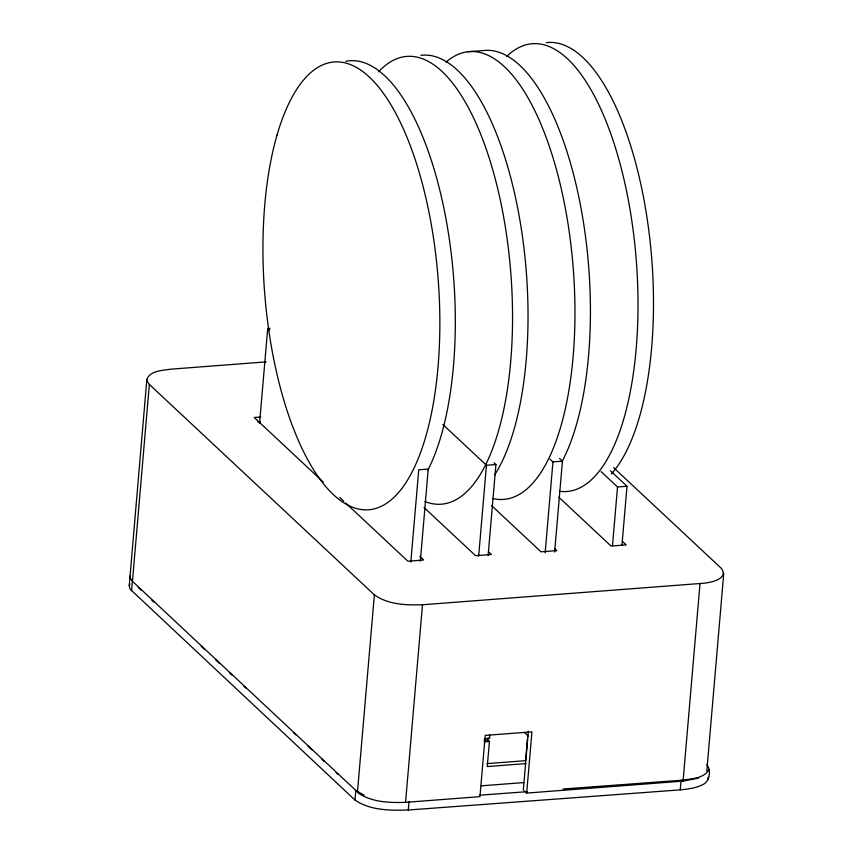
<?xml version="1.0" encoding="UTF-8"?>
<svg xmlns="http://www.w3.org/2000/svg" width="853" height="853" viewBox="0 0 853 853"><rect width="100%" height="100%" fill="white"/><g stroke="black" fill="none" stroke-linecap="round" stroke-linejoin="round"><path stroke-width="1.28" d="M706.657 764.288C711.125 769.523 710.112 780.143 704.077 783.939C696.848 788.023 688.392 789.078 680.246 789.867L408.32 810.009C390.397 810.563 370.351 810.574 355.008 800.061L130.061 589.103L129.24 585.627L146.844 379.404C150.288 370.458 162.55 370.511 170.6 369.2L266.2 361.875M131.543 590.82L132.364 581.224L130.114 577.758L130.061 576.031M132.514 580.68L149.339 384.415L147.047 381.067L146.844 379.404M259.568 423.355L267.703 328.533L270.07 328.352M355.008 800.061L355.829 790.464L132.364 581.224M149.339 384.415L374.371 594.85L357.428 792.437C371.14 802.268 389.277 802.897 405.559 802.342L479.951 796.649L485.208 735.403L531.931 731.831L526.685 793.077L683.072 781.113L698.618 778.107M410.837 561.967L418.748 469.779L428.227 469.054L420.326 561.242M405.559 802.342L422.491 604.756L700.014 583.516C707.627 583.292 729.859 579.773 721.265 568.301L613.595 467.625M408.32 810.009L409.035 801.617M478.661 556.145L486.455 465.269L442.878 424.527M488.14 555.42L495.934 464.544L493.994 462.731M525.928 763.595L487.276 766.559L489.43 741.449L487.969 740.084L488.161 737.952M527.463 738.762L525.587 760.673L486.935 763.627M523.326 789.942L528.359 731.298M545.152 552.776L552.947 461.899L550.036 459.191M554.631 552.051L562.426 461.174L559.525 458.466M612.465 545.984L617.529 486.978L601.066 471.581M621.954 545.259L627.008 486.253L610.545 470.856M680.246 789.867L681.078 780.271C690.461 778.714 703.864 779.002 708.96 769.481M683.072 781.113L700.014 583.516M706.828 770.909L723.76 573.312M129.24 585.627L129.891 583.932M467.785 51.734L483.267 50.551A224.563 87.027 85.6 0 1 580.466 205.242A224.563 87.027 85.6 0 1 561.946 461.75M260.794 416.989L254.205 417.49L323.276 482.073M257.755 421.926L260.389 421.723M486.455 465.269L495.934 464.544M552.947 461.899L562.426 461.174M617.529 486.978L627.008 486.253M484.451 738.655L489.707 738.25L489.579 734.646M484.099 740.383L487.969 740.084M484.184 741.854L489.43 741.449M481.316 785.837L523.646 782.596M479.439 795.209L527.197 791.669M563.012 789.014L681.078 780.271M422.491 604.756C406.22 605.31 388.072 604.67 374.371 594.85M364.135 795.199L355.829 790.464M622.381 541.282L626.241 544.896L611.068 546.059L558.822 497.203M554.876 548.788L556.828 550.611L541.015 551.816L491.413 505.424M267.703 328.533L269.633 330.346M488.481 551.763L491.403 554.493L475.59 555.698L424.037 507.492M419.815 556.369L423.706 560.005L407.905 561.221L345.646 503.003M339.814 497.544L343.706 501.18M524.531 732.578L528.263 736.054M524.168 790.72L526.685 793.077M138.218 587.45L141.129 590.169M151.802 600.149L153.743 601.962M201.265 646.403L204.176 649.122M215.82 660.009L219.701 663.634M229.404 672.708L232.304 675.427M243.947 686.313L245.888 688.126M293.411 732.578L296.322 735.297M307.965 746.183L311.846 749.808M321.549 758.882L324.449 761.601M336.093 772.487L338.033 774.3M129.901 576.991L130.104 578.665M708.075 777.339L708.129 779.077M345.796 61.267A224.563 87.027 85.6 0 1 444.434 210.894A224.563 87.027 85.6 0 1 427.918 470.014M378.593 71.78A224.563 87.027 85.6 0 1 509.22 255.911A224.563 87.027 85.6 0 1 424.901 501.543M420.849 55.328A224.563 87.027 85.6 0 1 519.509 217.899A224.563 87.027 85.6 0 1 494.601 475.036M446.044 62.109A224.563 87.027 85.6 0 1 571.713 251.891A224.563 87.027 85.6 0 1 492.469 498.419M506.565 56.533A224.563 87.027 85.6 0 1 633.8 235.503A224.563 87.027 85.6 0 1 559.387 491.275M546.325 42.65A224.563 87.027 85.6 0 1 647.107 218.315A224.563 87.027 85.6 0 1 611.345 473.991M277.012 135.126A224.563 87.027 85.6 0 0 347.075 504.709A224.563 87.027 85.6 0 0 430.04 217.654A224.563 87.027 85.6 0 0 277.012 135.126"/></g></svg>
